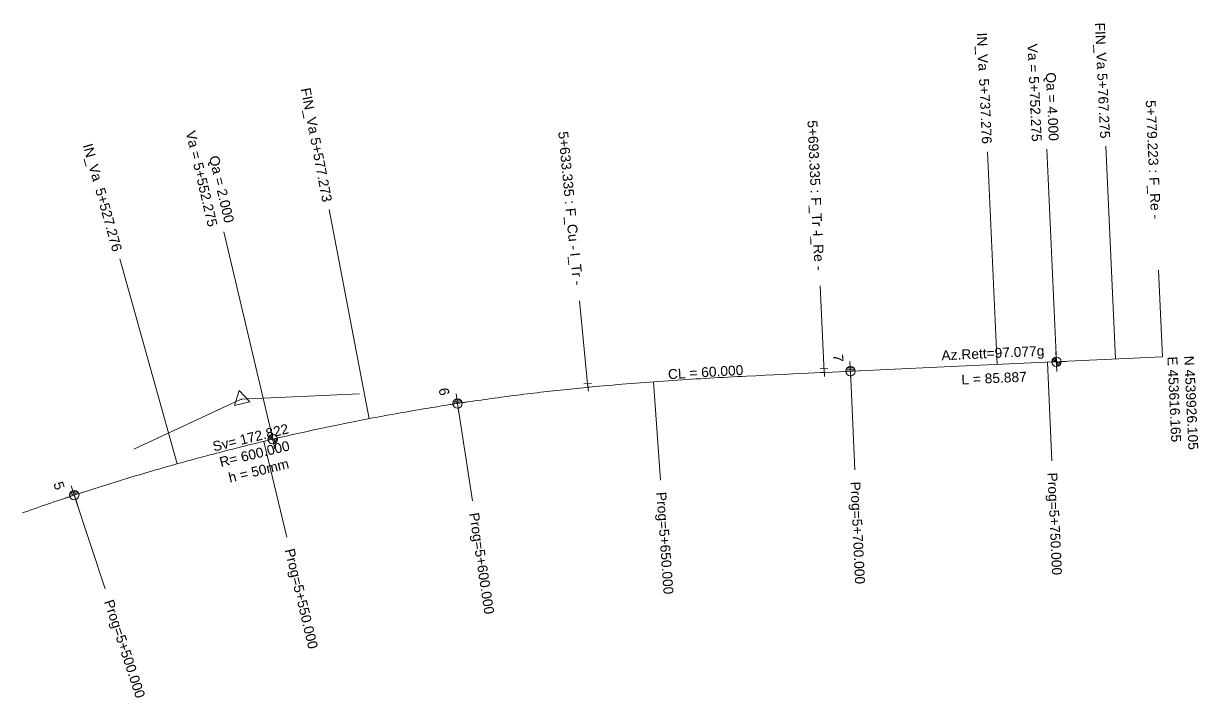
# Model space of a CAD drawing. Header units: metres. Extents: x 452250 to 453625, y 4539353 to 4540011.
# Drawn here: x 453327.4 to 453625.3, y 4539839.2 to 4540010.6 of the extents above; entities that cross this region are included whole.
import ezdxf
from ezdxf.enums import TextEntityAlignment as Align

# ---------------------------------------------------------------- set-up
doc = ezdxf.new("R2010")
doc.units = ezdxf.units.M
doc.header["$MEASUREMENT"] = 0
for name, color, linetype, lineweight in [('Asse_2$0$_Ettometriche', 2, 'Continuous', 0), ('Asse_2$0$_Ettometriche_500', 2, 'Continuous', 0), ('Asse_2$0$_Linee Progressive Passo Costante', 1, 'Continuous', 0), ('Asse_2$0$_Linee Progressive Pti Tangenza', 1, 'Continuous', 0), ('Asse_2$0$_Linee_Elementi_Alt_in_Pln', 1, 'Continuous', 0), ('Asse_2$0$_PLN_Lunghezza_Clotoide', 2, 'Continuous', 0), ('Asse_2$0$_PLN_Simb_T', 2, 'Continuous', 0), ('Asse_2$0$_Simboli Curve Planimetriche', 2, 'Continuous', 0), ('Asse_2$0$_Simbolo_vertice_altimetrico_in_pln', 1, 'Continuous', 0), ('Asse_2$0$_Txt Componenti Planimetrici', 2, 'Continuous', 0), ('Asse_2$0$_Txt progressive passo costante', 2, 'Continuous', 0), ('Asse_2$0$_Txt Pti di Tangenza', 2, 'Continuous', 0), ('Asse_2$0$_TXT_coordinate finali', 2, 'Continuous', 0), ('Asse_2$0$_TXT_Elementi_Alt_in_Pln', 2, 'Continuous', 0), ('Asse_2$0$_Vertici Curve Planimetriche', 2, 'Continuous', 0), ('Asse_2$0$Ferrovia_Principale', 4, 'Continuous', 0)]:
    doc.layers.add(name, color=color, linetype=linetype, lineweight=lineweight)
doc.styles.add('Asse_2$0$_Progressive Parziali', font='', dxfattribs={"height": 0.0025})
doc.styles.add('Asse_2$0$_Txt_Pln_Centro', font='', dxfattribs={"height": 0.0025})
doc.styles.add('Asse_2$0$_Txt_Pln_DX', font='', dxfattribs={"height": 0.0025})
doc.styles.add('Asse_2$0$_Txt_Pln_SX', font='', dxfattribs={"height": 0.0025})
doc.styles.get('Asse_2$0$_Progressive Parziali').set_extended_font_data('Arial')
doc.styles.get('Asse_2$0$_Txt_Pln_Centro').set_extended_font_data('Arial')
doc.styles.get('Asse_2$0$_Txt_Pln_DX').set_extended_font_data('Arial')
doc.styles.get('Asse_2$0$_Txt_Pln_SX').set_extended_font_data('Arial')

# ---------------------------------------------------------------- blocks, each defined once
blk = doc.blocks.new('Asse_2$0$SIM_01_1')
at = {"layer": 'Asse_2$0$_Ettometriche', "color": 2, "ltscale": 1000}
for p, q in [((-0.0025, 0), (0.0025, 0)), ((-0.0009, 0.00079), (-0.0009, -0.00079)), ((-0.0006, 0.00104), (-0.0006, -0.00104)), ((-0.0003, 0.00116), (-0.0003, -0.00116)), ((0, 0.0025), (0, -0.0025))]:
    blk.add_line(p, q, dxfattribs=at)
blk.add_circle((0, 0), 0.0012, dxfattribs=at)
blk = doc.blocks.new('Asse_2$0$SIM_01')
at = {"layer": 'Asse_2$0$_Ettometriche', "color": 2, "ltscale": 1000}
for p, q in [((-0.0009, 0.00079), (-0.0009, -0.00079)), ((-0.0006, 0.00104), (-0.0006, -0.00104)), ((-0.0003, 0.00116), (-0.0003, -0.00116)), ((0, 0.0025), (0, -0.0025)), ((-0.0025, 0), (0.0025, 0))]:
    blk.add_line(p, q, dxfattribs=at)
blk.add_circle((0, 0), 0.0012, dxfattribs=at)
blk = doc.blocks.new('Asse_2$0$DrawTextAnnotation_1')
at = {"layer": 'Asse_2$0$_Ettometriche', "insert": (-0.0025, -0.00292), "char_height": 0.0025, "attachment_point": 6, "line_spacing_factor": 1.02, "style": 'Asse_2$0$_Txt_Pln_DX'}
blk.add_mtext('\\C256;6', dxfattribs=at)
blk = doc.blocks.new('Asse_2$0$DrawTextAnnotation_2')
at = {"layer": 'Asse_2$0$_Ettometriche', "insert": (-0.0025, -0.00292), "char_height": 0.0025, "attachment_point": 6, "line_spacing_factor": 1.02, "style": 'Asse_2$0$_Txt_Pln_DX'}
blk.add_mtext('\\C256;7', dxfattribs=at)
blk = doc.blocks.new('Asse_2$0$SIM_01 - 500')
at = {"layer": 'Asse_2$0$_Ettometriche_500', "color": 2, "ltscale": 1000}
for p, q in [((-0.0025, 0), (0.0025, 0)), ((-0.0009, 0.00079), (-0.0009, -0.00079)), ((-0.0006, 0.00104), (-0.0006, -0.00104)), ((-0.0003, 0.00116), (-0.0003, -0.00116)), ((0, 0.0025), (0, -0.0025))]:
    blk.add_line(p, q, dxfattribs=at)
blk.add_circle((0, 0), 0.0012, dxfattribs=at)
blk = doc.blocks.new('Asse_2$0$DrawTextAnnotation_3')
at = {"layer": 'Asse_2$0$_Ettometriche_500', "insert": (-0.0025, -0.00292), "char_height": 0.0025, "attachment_point": 6, "line_spacing_factor": 1.02, "style": 'Asse_2$0$_Txt_Pln_DX'}
blk.add_mtext('\\C256;5', dxfattribs=at)
blk = doc.blocks.new('Asse_2$0$DrawLineAnnotationDirectionLength')
at = {"layer": 'Asse_2$0$_Linee Progressive Pti Tangenza'}
blk.add_line((0, 0), (-0.022, 0), dxfattribs=at)
blk = doc.blocks.new('Asse_2$0$DrawTextAnnotation_5')
at = {"layer": 'Asse_2$0$_Txt Componenti Planimetrici', "insert": (0, 0.00258), "char_height": 0.0025, "attachment_point": 5, "line_spacing_factor": 1.02, "style": 'Asse_2$0$_Txt_Pln_Centro'}
blk.add_mtext('\\C256;Az.Rett=97.077g', dxfattribs=at)
blk = doc.blocks.new('Asse_2$0$DrawTextAnnotation_7')
at = {"layer": 'Asse_2$0$_Txt Componenti Planimetrici', "insert": (0, -0.00342), "char_height": 0.0025, "attachment_point": 5, "line_spacing_factor": 1.02, "style": 'Asse_2$0$_Txt_Pln_Centro'}
blk.add_mtext('\\C256;L = 85.887', dxfattribs=at)
blk = doc.blocks.new('Asse_2$0$DrawTextAnnotation_9')
at = {"layer": 'Asse_2$0$_TXT_coordinate finali', "insert": (0, 0.00458), "char_height": 0.0025, "attachment_point": 4, "line_spacing_factor": 1.02, "style": 'Asse_2$0$_Txt_Pln_SX'}
blk.add_mtext('\\C256;N 4539926.105\\PE 453616.165', dxfattribs=at)
blk = doc.blocks.new('Asse_2$0$DrawLeaderAnnotation')
at = {"layer": 'Asse_2$0$_Simboli Curve Planimetriche', "flags": 128}
blk.add_lwpolyline([(0.00231, 0), (-0.00115, 0.002), (-0.00115, -0.002)], close=True, dxfattribs=at)
blk = doc.blocks.new('Asse_2$0$DrawLineAnnotationDirectionLength_1')
at = {"layer": 'Asse_2$0$_Simboli Curve Planimetriche'}
blk.add_point((0, 0), dxfattribs=at)
blk = doc.blocks.new('Asse_2$0$DrawLineAnnotationDirectionLength_2')
at = {"layer": 'Asse_2$0$_Vertici Curve Planimetriche'}
blk.add_line((0, 0), (-0.03, 0), dxfattribs=at)
blk = doc.blocks.new('Asse_2$0$DrawLineAnnotationDirectionLength_3')
at = {"layer": 'Asse_2$0$_Vertici Curve Planimetriche'}
blk.add_line((0, 0), (0.03, 0), dxfattribs=at)
blk = doc.blocks.new('Asse_2$0$DrawTextAnnotation_10')
at = {"layer": 'Asse_2$0$_Txt Pti di Tangenza', "style": 'Asse_2$0$_Txt_Pln_DX'}
blk.add_text('I_Re - ', height=0.0025, dxfattribs=at).set_placement((-0.025, 0), align=Align.MIDDLE_RIGHT)
blk = doc.blocks.new('Asse_2$0$DrawTextAnnotation_12')
at = {"layer": 'Asse_2$0$_Txt Pti di Tangenza', "insert": (-0.035, -0.00042), "char_height": 0.0025, "attachment_point": 6, "line_spacing_factor": 1.02, "style": 'Asse_2$0$_Txt_Pln_DX'}
blk.add_mtext('\\C256;5+779.223 : F_Re - ', dxfattribs=at)
blk = doc.blocks.new('Asse_2$0$DrawTextAnnotation_13')
at = {"layer": 'Asse_2$0$_Txt Pti di Tangenza', "style": 'Asse_2$0$_Txt_Pln_DX'}
blk.add_text('I_Tr - ', height=0.0025, dxfattribs=at).set_placement((-0.025, 0), align=Align.MIDDLE_RIGHT)
blk = doc.blocks.new('Asse_2$0$DrawTextAnnotation_15')
at = {"layer": 'Asse_2$0$_Txt Pti di Tangenza', "insert": (-0.035, -0.00042), "char_height": 0.0025, "attachment_point": 6, "line_spacing_factor": 1.02, "style": 'Asse_2$0$_Txt_Pln_DX'}
blk.add_mtext('\\C256;5+693.335 : F_Tr - ', dxfattribs=at)
blk = doc.blocks.new('Asse_2$0$DrawTextAnnotation_17')
at = {"layer": 'Asse_2$0$_Txt Pti di Tangenza', "insert": (-0.035, -0.00042), "char_height": 0.0025, "attachment_point": 6, "line_spacing_factor": 1.02, "style": 'Asse_2$0$_Txt_Pln_DX'}
blk.add_mtext('\\C256;5+633.335 : F_Cu - ', dxfattribs=at)
blk = doc.blocks.new('Asse_2$0$DrawLineAnnotationDirectionLength_4')
at = {"layer": 'Asse_2$0$_Linee_Elementi_Alt_in_Pln'}
blk.add_line((0, 0), (-0.054, 0), dxfattribs=at)
blk = doc.blocks.new('Asse_2$0$DrawTextAnnotation_18')
at = {"layer": 'Asse_2$0$_TXT_Elementi_Alt_in_Pln', "insert": (-0.056, -0.00242), "char_height": 0.0025, "attachment_point": 6, "line_spacing_factor": 1.02, "style": 'Asse_2$0$_Txt_Pln_DX'}
blk.add_mtext('\\C256;Va = 5+552.275', dxfattribs=at)
blk = doc.blocks.new('Asse_2$0$DrawTextAnnotation_19')
at = {"layer": 'Asse_2$0$_TXT_Elementi_Alt_in_Pln', "insert": (-0.056, -0.00242), "char_height": 0.0025, "attachment_point": 6, "line_spacing_factor": 1.02, "style": 'Asse_2$0$_Txt_Pln_DX'}
blk.add_mtext('\\C256;Va = 5+752.275', dxfattribs=at)
blk = doc.blocks.new('Asse_2$0$DrawTextAnnotation_20')
at = {"layer": 'Asse_2$0$_TXT_Elementi_Alt_in_Pln', "insert": (-0.056, -0.00042), "char_height": 0.0025, "attachment_point": 6, "line_spacing_factor": 1.02, "style": 'Asse_2$0$_Txt_Pln_DX'}
blk.add_mtext('\\C256;IN_Va  5+527.276', dxfattribs=at)
blk = doc.blocks.new('Asse_2$0$DrawTextAnnotation_21')
at = {"layer": 'Asse_2$0$_TXT_Elementi_Alt_in_Pln', "insert": (-0.056, -0.00042), "char_height": 0.0025, "attachment_point": 6, "line_spacing_factor": 1.02, "style": 'Asse_2$0$_Txt_Pln_DX'}
blk.add_mtext('\\C256;IN_Va  5+737.276', dxfattribs=at)
blk = doc.blocks.new('Asse_2$0$DrawTextAnnotation_22')
at = {"layer": 'Asse_2$0$_TXT_Elementi_Alt_in_Pln', "insert": (-0.056, -0.00042), "char_height": 0.0025, "attachment_point": 6, "line_spacing_factor": 1.02, "style": 'Asse_2$0$_Txt_Pln_DX'}
blk.add_mtext('\\C256;FIN_Va 5+577.273', dxfattribs=at)
blk = doc.blocks.new('Asse_2$0$DrawTextAnnotation_23')
at = {"layer": 'Asse_2$0$_TXT_Elementi_Alt_in_Pln', "insert": (-0.056, -0.00042), "char_height": 0.0025, "attachment_point": 6, "line_spacing_factor": 1.02, "style": 'Asse_2$0$_Txt_Pln_DX'}
blk.add_mtext('\\C256;FIN_Va 5+767.275', dxfattribs=at)
blk = doc.blocks.new('Asse_2$0$DrawLineAnnotationDirectionLength_5')
at = {"layer": 'Asse_2$0$_Linee Progressive Passo Costante'}
blk.add_line((0, 0), (0.025, 0), dxfattribs=at)
blk = doc.blocks.new('Asse_2$0$DrawTextAnnotation_27')
at = {"layer": 'Asse_2$0$_Txt progressive passo costante', "insert": (0.028, -0.00042), "char_height": 0.0025, "attachment_point": 4, "line_spacing_factor": 1.02, "style": 'Asse_2$0$_Progressive Parziali'}
blk.add_mtext('\\C256;Prog=5+500.000', dxfattribs=at)
blk = doc.blocks.new('Asse_2$0$DrawTextAnnotation_28')
at = {"layer": 'Asse_2$0$_Txt progressive passo costante', "insert": (0.028, -0.00042), "char_height": 0.0025, "attachment_point": 4, "line_spacing_factor": 1.02, "style": 'Asse_2$0$_Progressive Parziali'}
blk.add_mtext('\\C256;Prog=5+550.000', dxfattribs=at)
blk = doc.blocks.new('Asse_2$0$DrawTextAnnotation_29')
at = {"layer": 'Asse_2$0$_Txt progressive passo costante', "insert": (0.028, -0.00042), "char_height": 0.0025, "attachment_point": 4, "line_spacing_factor": 1.02, "style": 'Asse_2$0$_Progressive Parziali'}
blk.add_mtext('\\C256;Prog=5+600.000', dxfattribs=at)
blk = doc.blocks.new('Asse_2$0$DrawTextAnnotation_30')
at = {"layer": 'Asse_2$0$_Txt progressive passo costante', "insert": (0.028, -0.00042), "char_height": 0.0025, "attachment_point": 4, "line_spacing_factor": 1.02, "style": 'Asse_2$0$_Progressive Parziali'}
blk.add_mtext('\\C256;Prog=5+650.000', dxfattribs=at)
blk = doc.blocks.new('Asse_2$0$DrawTextAnnotation_31')
at = {"layer": 'Asse_2$0$_Txt progressive passo costante', "insert": (0.028, -0.00042), "char_height": 0.0025, "attachment_point": 4, "line_spacing_factor": 1.02, "style": 'Asse_2$0$_Progressive Parziali'}
blk.add_mtext('\\C256;Prog=5+700.000', dxfattribs=at)
blk = doc.blocks.new('Asse_2$0$DrawTextAnnotation_32')
at = {"layer": 'Asse_2$0$_Txt progressive passo costante', "insert": (0.028, -0.00042), "char_height": 0.0025, "attachment_point": 4, "line_spacing_factor": 1.02, "style": 'Asse_2$0$_Progressive Parziali'}
blk.add_mtext('\\C256;Prog=5+750.000', dxfattribs=at)
blk = doc.blocks.new('Asse_2$0$SIM_09')
at = {"layer": 'Asse_2$0$_Simbolo_vertice_altimetrico_in_pln', "ltscale": 1000}
for p, q in [((-0.0025, 0), (0.0025, 0)), ((-0.0009, 0.00079), (-0.0009, 0)), ((-0.0006, 0.00104), (-0.0006, 0)), ((-0.0003, 0.00116), (-0.0003, 0)), ((0, 0.0025), (0, -0.0025)), ((0.0003, -0.00116), (0.0003, 0)), ((0.0006, -0.00104), (0.0006, 0)), ((0.0009, -0.00079), (0.0009, 0))]:
    blk.add_line(p, q, dxfattribs=at)
blk.add_circle((0, 0), 0.0012, dxfattribs=at)
blk = doc.blocks.new('Asse_2$0$SIM_03')
at = {"layer": 'Asse_2$0$_PLN_Simb_T', "ltscale": 1000, "flags": 128}
for points in [[(-0.00099, 0.00099), (0.00099, 0.00099)], [(0, -0.00099), (0, 0.00099)]]:
    blk.add_lwpolyline(points, dxfattribs=at)
blk = doc.blocks.new('Asse_2$0$DrawTextAnnotation_33')
at = {"layer": 'Asse_2$0$_PLN_Lunghezza_Clotoide', "insert": (0, 0.00158), "char_height": 0.0025, "attachment_point": 5, "line_spacing_factor": 1.02, "style": 'Asse_2$0$_Txt_Pln_Centro'}
blk.add_mtext('\\C256;CL = 60.000', dxfattribs=at)
blk = doc.blocks.new('Asse_2$0$DrawTextAnnotation_34')
at = {"layer": 'Asse_2$0$_TXT_Elementi_Alt_in_Pln', "insert": (-0.056, 0.00158), "char_height": 0.0025, "attachment_point": 6, "line_spacing_factor": 1.02, "style": 'Asse_2$0$_Txt_Pln_DX'}
blk.add_mtext('\\C256;Qa = 2.000', dxfattribs=at)
blk = doc.blocks.new('Asse_2$0$DrawTextAnnotation_35')
at = {"layer": 'Asse_2$0$_TXT_Elementi_Alt_in_Pln', "insert": (-0.056, 0.00158), "char_height": 0.0025, "attachment_point": 6, "line_spacing_factor": 1.02, "style": 'Asse_2$0$_Txt_Pln_DX'}
blk.add_mtext('\\C256;Qa = 4.000', dxfattribs=at)
blk = doc.blocks.new('Asse_2$0$DrawTextAnnotation_36')
at = {"layer": 'Asse_2$0$_Txt Componenti Planimetrici', "insert": (0, -0.00692), "char_height": 0.0025, "attachment_point": 5, "line_spacing_factor": 1.02, "style": 'Asse_2$0$_Txt_Pln_Centro'}
blk.add_mtext('\\C256;h = 50mm', dxfattribs=at)

msp = doc.modelspace()

# ---------------------------------------------------------------- linework, layer by layer
at = {"layer": 'Asse_2$0$Ferrovia_Principale'}
msp.add_lwpolyline([(453327.13, 4539886.56), (453327.93, 4539886.84), (453328.72, 4539887.12), (453329.52, 4539887.4), (453330.32, 4539887.68), (453331.11, 4539887.96), (453331.91, 4539888.24), (453332.71, 4539888.51), (453333.5, 4539888.78), (453334.3, 4539889.06), (453335.1, 4539889.33), (453335.9, 4539889.6), (453336.7, 4539889.87), (453337.5, 4539890.14), (453338.3, 4539890.41), (453339.1, 4539890.67), (453339.9, 4539890.94), (453340.7, 4539891.2), (453341.51, 4539891.46), (453342.31, 4539891.73), (453343.11, 4539891.99), (453343.92, 4539892.25), (453344.72, 4539892.5), (453345.52, 4539892.76), (453346.33, 4539893.02), (453347.13, 4539893.27), (453347.94, 4539893.53), (453348.74, 4539893.78), (453349.55, 4539894.03), (453350.36, 4539894.28), (453351.16, 4539894.53), (453351.97, 4539894.78), (453352.78, 4539895.03), (453353.59, 4539895.27), (453354.39, 4539895.52), (453355.2, 4539895.76), (453356.01, 4539896), (453356.82, 4539896.24), (453357.63, 4539896.49), (453358.44, 4539896.72), (453359.25, 4539896.96), (453360.06, 4539897.2), (453360.88, 4539897.44), (453361.69, 4539897.67), (453362.5, 4539897.9), (453363.31, 4539898.14), (453364.12, 4539898.37), (453364.94, 4539898.6), (453365.75, 4539898.83), (453366.56, 4539899.05), (453367.38, 4539899.28), (453368.19, 4539899.51), (453369.01, 4539899.73), (453369.82, 4539899.95), (453370.64, 4539900.18), (453371.45, 4539900.4), (453372.27, 4539900.62), (453373.09, 4539900.84), (453373.9, 4539901.05), (453374.72, 4539901.27), (453375.54, 4539901.49), (453376.36, 4539901.7), (453377.17, 4539901.91), (453377.99, 4539902.13), (453378.81, 4539902.34), (453379.63, 4539902.55), (453380.45, 4539902.75), (453381.27, 4539902.96), (453382.09, 4539903.17), (453382.91, 4539903.37), (453383.73, 4539903.58), (453384.55, 4539903.78), (453385.37, 4539903.98), (453386.19, 4539904.18), (453387.01, 4539904.38), (453387.83, 4539904.58), (453388.66, 4539904.77), (453389.48, 4539904.97), (453390.3, 4539905.16), (453391.12, 4539905.36), (453391.95, 4539905.55), (453392.77, 4539905.74), (453393.59, 4539905.93), (453394.42, 4539906.12), (453395.24, 4539906.31), (453396.07, 4539906.49), (453396.89, 4539906.68), (453397.72, 4539906.86), (453398.54, 4539907.05), (453399.37, 4539907.23), (453400.19, 4539907.41), (453401.02, 4539907.59), (453401.85, 4539907.77), (453402.67, 4539907.94), (453403.5, 4539908.12), (453404.33, 4539908.29), (453405.15, 4539908.47), (453405.98, 4539908.64), (453406.81, 4539908.81), (453407.64, 4539908.98), (453408.46, 4539909.15), (453409.29, 4539909.32), (453410.12, 4539909.48), (453410.95, 4539909.65), (453411.78, 4539909.81), (453412.61, 4539909.98), (453413.44, 4539910.14), (453414.26, 4539910.3), (453415.09, 4539910.46), (453415.92, 4539910.62), (453416.75, 4539910.77), (453417.58, 4539910.93), (453418.41, 4539911.08), (453419.24, 4539911.24), (453420.08, 4539911.39), (453420.91, 4539911.54), (453421.74, 4539911.69), (453422.57, 4539911.84), (453423.4, 4539911.99), (453424.23, 4539912.13), (453425.06, 4539912.28), (453425.9, 4539912.42), (453426.73, 4539912.57), (453427.56, 4539912.71), (453428.39, 4539912.85), (453429.23, 4539912.99), (453430.06, 4539913.13), (453430.89, 4539913.26), (453431.72, 4539913.4), (453432.56, 4539913.54), (453433.39, 4539913.67), (453434.22, 4539913.8), (453435.06, 4539913.93), (453435.89, 4539914.06), (453436.72, 4539914.19), (453437.56, 4539914.32), (453438.39, 4539914.45), (453439.23, 4539914.57), (453440.06, 4539914.7), (453440.9, 4539914.82), (453441.73, 4539914.94), (453442.56, 4539915.06), (453443.4, 4539915.18), (453444.23, 4539915.3), (453445.07, 4539915.42), (453445.9, 4539915.53), (453446.74, 4539915.65), (453447.58, 4539915.76), (453448.41, 4539915.87), (453449.25, 4539915.98), (453450.08, 4539916.09), (453450.92, 4539916.2), (453451.75, 4539916.31), (453452.59, 4539916.42), (453453.43, 4539916.52), (453454.26, 4539916.63), (453455.1, 4539916.73), (453455.93, 4539916.83), (453456.77, 4539916.93), (453457.61, 4539917.03), (453458.44, 4539917.13), (453459.28, 4539917.22), (453460.12, 4539917.32), (453460.95, 4539917.42), (453461.79, 4539917.51), (453462.63, 4539917.6), (453463.46, 4539917.69), (453464.3, 4539917.78), (453465.14, 4539917.87), (453465.97, 4539917.96), (453466.81, 4539918.04), (453467.65, 4539918.13), (453468.48, 4539918.21), (453469.32, 4539918.3), (453470.16, 4539918.38), (453470.37, 4539918.4), (453470.47, 4539918.41), (453470.48, 4539918.41), (453470.49, 4539918.41), (453470.49, 4539918.41), (453470.49, 4539918.41), (453470.49, 4539918.41), (453470.5, 4539918.41), (453470.52, 4539918.41), (453470.67, 4539918.43), (453470.96, 4539918.45), (453472.13, 4539918.57), (453473.29, 4539918.67), (453474.46, 4539918.78), (453475.63, 4539918.88), (453476.79, 4539918.98), (453477.96, 4539919.08), (453479.13, 4539919.18), (453480.3, 4539919.28), (453481.47, 4539919.37), (453482.63, 4539919.46), (453483.8, 4539919.55), (453484.97, 4539919.64), (453486.14, 4539919.73), (453487.31, 4539919.81), (453488.48, 4539919.9), (453489.65, 4539919.98), (453490.82, 4539920.06), (453491.98, 4539920.14), (453493.15, 4539920.21), (453494.32, 4539920.29), (453495.49, 4539920.36), (453496.66, 4539920.44), (453497.83, 4539920.51), (453499, 4539920.58), (453500.17, 4539920.65), (453501.34, 4539920.71), (453502.51, 4539920.78), (453503.68, 4539920.85), (453504.85, 4539920.91), (453506.02, 4539920.98), (453507.19, 4539921.04), (453508.36, 4539921.1), (453509.53, 4539921.16), (453510.7, 4539921.22), (453513.04, 4539921.34), (453515.38, 4539921.46), (453517.73, 4539921.57), (453520.07, 4539921.68), (453522.41, 4539921.79), (453524.75, 4539921.9), (453529.43, 4539922.12), (453530.02, 4539922.15), (453530.31, 4539922.16), (453530.35, 4539922.16), (453530.36, 4539922.16), (453530.37, 4539922.16), (453530.38, 4539922.16), (453530.39, 4539922.16), (453530.49, 4539922.17), (453530.7, 4539922.18), (453532.38, 4539922.25), (453535.73, 4539922.41), (453562.54, 4539923.64), (453616.16, 4539926.1)], dxfattribs=at)

# ---------------------------------------------------------------- block references
at = {"layer": 'Asse_2$0$_Ettometriche', "xscale": 1000, "yscale": 1000, "zscale": 1000}
for name, p, rotation in [('Asse_2$0$DrawTextAnnotation_2', (453537.03, 4539922.47), 272.6309946767375), ('Asse_2$0$DrawTextAnnotation_1', (453437.42, 4539914.3), 278.6790796230692)]:
    msp.add_blockref(name, p, dxfattribs=dict(at, rotation=rotation))
at = {"layer": 'Asse_2$0$_Ettometriche', "color": 2, "ltscale": 1000, "xscale": 1000, "yscale": 1000, "zscale": 1000}
for name, p, rotation in [('Asse_2$0$SIM_01', (453537.03, 4539922.47), 272.6309946767375), ('Asse_2$0$SIM_01_1', (453437.42, 4539914.3), 278.6790796230692)]:
    msp.add_blockref(name, p, dxfattribs=dict(at, rotation=rotation))
at = {"layer": 'Asse_2$0$_Ettometriche_500', "xscale": 999.9999999999997, "yscale": 999.9999999999997, "zscale": 999.9999999999997, "rotation": 288.2283762085763}
msp.add_blockref('Asse_2$0$DrawTextAnnotation_3', (453340.27, 4539891.06), dxfattribs=at)
at = {"layer": 'Asse_2$0$_Ettometriche_500', "color": 2, "ltscale": 1000, "xscale": 999.9999999999997, "yscale": 999.9999999999997, "zscale": 999.9999999999997, "rotation": 288.2283762085763}
msp.add_blockref('Asse_2$0$SIM_01 - 500', (453340.27, 4539891.06), dxfattribs=at)
at = {"layer": 'Asse_2$0$_Linee Progressive Passo Costante'}
for p, xscale, yscale, zscale, rotation in [((453586.97, 4539924.76), 1000, 1000, 1000, 272.6309946767375), ((453537.03, 4539922.47), 1000, 1000, 1000, 272.6309946767375), ((453487.1, 4539919.8), 1000, 1000, 1000, 274.1254251134515), ((453437.42, 4539914.3), 1000, 1000, 1000, 278.6790796230692), ((453388.36, 4539904.7), 999.9999999999995, 999.9999999999995, 999.9999999999995, 283.4537279158228), ((453340.27, 4539891.06), 999.9999999999997, 999.9999999999997, 999.9999999999997, 288.2283762085763)]:
    msp.add_blockref('Asse_2$0$DrawLineAnnotationDirectionLength_5', p, dxfattribs=dict(at, xscale=xscale, yscale=yscale, zscale=zscale, rotation=rotation))
at = {"layer": 'Asse_2$0$_Linee Progressive Pti Tangenza'}
for p, xscale, yscale, zscale, rotation in [((453616.16, 4539926.1), 1000, 1000, 1000, 272.6309946767375), ((453530.37, 4539922.16), 1000, 1000, 1000, 272.6309946770223), ((453530.37, 4539922.16), 1000, 1000, 1000, 272.6309946767375), ((453470.49, 4539918.41), 999.9999999999999, 999.9999999999999, 999.9999999999999, 275.4957836526015), ((453470.49, 4539918.41), 1000, 1000, 1000, 275.4957836526725)]:
    msp.add_blockref('Asse_2$0$DrawLineAnnotationDirectionLength', p, dxfattribs=dict(at, xscale=xscale, yscale=yscale, zscale=zscale, rotation=rotation))
at = {"layer": 'Asse_2$0$_Linee_Elementi_Alt_in_Pln'}
for p, xscale, yscale, zscale, rotation in [((453574.26, 4539924.18), 1000, 1000, 1000, 272.6309946767375), ((453589.25, 4539924.87), 1000, 1000, 1000, 272.6309946767375), ((453589.25, 4539924.87), 1000, 1000, 1000, 272.6309946767375), ((453604.23, 4539925.56), 1000, 1000, 1000, 272.6309946767375), ((453415.02, 4539910.44), 1000, 1000, 1000, 280.8493462260361), ((453390.57, 4539905.23), 1000, 1000, 1000, 283.2364913380242), ((453390.57, 4539905.23), 1000, 1000, 1000, 283.2364913380242), ((453366.36, 4539899), 999.9999999999998, 999.9999999999998, 999.9999999999998, 285.6237558042841)]:
    msp.add_blockref('Asse_2$0$DrawLineAnnotationDirectionLength_4', p, dxfattribs=dict(at, xscale=xscale, yscale=yscale, zscale=zscale, rotation=rotation))
at = {"layer": 'Asse_2$0$_PLN_Lunghezza_Clotoide', "xscale": 1000, "yscale": 1000, "zscale": 1000, "rotation": 3.347191920934891}
msp.add_blockref('Asse_2$0$DrawTextAnnotation_33', (453500.41, 4539920.66), dxfattribs=at)
at = {"layer": 'Asse_2$0$_PLN_Simb_T', "ltscale": 1000}
for p, xscale, yscale, zscale, rotation in [((453530.37, 4539922.16), 1000, 1000, 1000, 2.630994677022361), ((453470.49, 4539918.41), 999.9999999999995, 999.9999999999995, 999.9999999999995, 5.495783652601509), ((453470.49, 4539918.41), 1000, 1000, 1000, 5.495783652672473)]:
    msp.add_blockref('Asse_2$0$SIM_03', p, dxfattribs=dict(at, xscale=xscale, yscale=yscale, zscale=zscale, rotation=rotation))
at = {"layer": 'Asse_2$0$_Simboli Curve Planimetriche', "xscale": 1000, "yscale": 1000, "zscale": 1000, "rotation": 103.7474458175909}
for name in ['Asse_2$0$DrawLeaderAnnotation', 'Asse_2$0$DrawLineAnnotationDirectionLength_1']:
    msp.add_blockref(name, (453382.58, 4539915.37), dxfattribs=at)
at = {"layer": 'Asse_2$0$_Simbolo_vertice_altimetrico_in_pln', "ltscale": 1000}
for p, xscale, yscale, zscale, rotation in [((453589.25, 4539924.87), 1000.000000000001, 1000.000000000001, 1000.000000000001, 182.6309946767376), ((453390.57, 4539905.23), 999.9999999999995, 999.9999999999995, 999.9999999999995, 193.2364913380241)]:
    msp.add_blockref('Asse_2$0$SIM_09', p, dxfattribs=dict(at, xscale=xscale, yscale=yscale, zscale=zscale, rotation=rotation))
at = {"layer": 'Asse_2$0$_Txt Componenti Planimetrici'}
for name, p, xscale, yscale, zscale, rotation in [('Asse_2$0$DrawTextAnnotation_5', (453573.27, 4539924.13), 1000.000000000001, 1000.000000000001, 1000.000000000001, 2.630994676737588), ('Asse_2$0$DrawTextAnnotation_7', (453573.27, 4539924.13), 1000.000000000001, 1000.000000000001, 1000.000000000001, 2.630994676737588), ('Asse_2$0$DrawTextAnnotation_36', (453385.37, 4539903.98), 999.9999999999995, 999.9999999999995, 999.9999999999995, 13.74744581153581)]:
    msp.add_blockref(name, p, dxfattribs=dict(at, xscale=xscale, yscale=yscale, zscale=zscale, rotation=rotation))
at = {"layer": 'Asse_2$0$_Txt progressive passo costante'}
for name, p, xscale, yscale, zscale, rotation in [('Asse_2$0$DrawTextAnnotation_31', (453537.03, 4539922.47), 1000, 1000, 1000, 272.6309946767375), ('Asse_2$0$DrawTextAnnotation_32', (453586.97, 4539924.76), 1000, 1000, 1000, 272.6309946767375), ('Asse_2$0$DrawTextAnnotation_30', (453487.1, 4539919.8), 1000, 1000, 1000, 274.1254251134515), ('Asse_2$0$DrawTextAnnotation_29', (453437.42, 4539914.3), 1000, 1000, 1000, 278.6790796230692), ('Asse_2$0$DrawTextAnnotation_28', (453388.36, 4539904.7), 999.9999999999995, 999.9999999999995, 999.9999999999995, 283.4537279158228), ('Asse_2$0$DrawTextAnnotation_27', (453340.27, 4539891.06), 999.9999999999997, 999.9999999999997, 999.9999999999997, 288.2283762085763)]:
    msp.add_blockref(name, p, dxfattribs=dict(at, xscale=xscale, yscale=yscale, zscale=zscale, rotation=rotation))
at = {"layer": 'Asse_2$0$_Txt Pti di Tangenza'}
for name, p, xscale, yscale, zscale, rotation in [('Asse_2$0$DrawTextAnnotation_12', (453616.16, 4539926.1), 1000, 1000, 1000, 272.6309946767375), ('Asse_2$0$DrawTextAnnotation_15', (453530.37, 4539922.16), 1000, 1000, 1000, 272.6309946770223), ('Asse_2$0$DrawTextAnnotation_17', (453470.49, 4539918.41), 999.9999999999999, 999.9999999999999, 999.9999999999999, 275.4957836526015), ('Asse_2$0$DrawTextAnnotation_10', (453530.37, 4539922.16), 1000, 1000, 1000, 272.6309946767375), ('Asse_2$0$DrawTextAnnotation_13', (453470.49, 4539918.41), 1000, 1000, 1000, 275.4957836526725)]:
    msp.add_blockref(name, p, dxfattribs=dict(at, xscale=xscale, yscale=yscale, zscale=zscale, rotation=rotation))
at = {"layer": 'Asse_2$0$_TXT_coordinate finali', "xscale": 1000, "yscale": 1000, "zscale": 1000, "rotation": 272.6309946767375}
msp.add_blockref('Asse_2$0$DrawTextAnnotation_9', (453616.16, 4539926.1), dxfattribs=at)
at = {"layer": 'Asse_2$0$_TXT_Elementi_Alt_in_Pln'}
for name, p, xscale, yscale, zscale, rotation in [('Asse_2$0$DrawTextAnnotation_23', (453604.23, 4539925.56), 1000, 1000, 1000, 272.6309946767375), ('Asse_2$0$DrawTextAnnotation_21', (453574.26, 4539924.18), 1000, 1000, 1000, 272.6309946767375), ('Asse_2$0$DrawTextAnnotation_19', (453589.25, 4539924.87), 1000, 1000, 1000, 272.6309946767375), ('Asse_2$0$DrawTextAnnotation_35', (453589.25, 4539924.87), 1000, 1000, 1000, 272.6309946767375), ('Asse_2$0$DrawTextAnnotation_22', (453415.02, 4539910.44), 1000, 1000, 1000, 280.8493462260361), ('Asse_2$0$DrawTextAnnotation_18', (453390.57, 4539905.23), 1000, 1000, 1000, 283.2364913380242), ('Asse_2$0$DrawTextAnnotation_20', (453366.36, 4539899), 999.9999999999998, 999.9999999999998, 999.9999999999998, 285.6237558042841), ('Asse_2$0$DrawTextAnnotation_34', (453390.57, 4539905.23), 1000, 1000, 1000, 283.2364913380242)]:
    msp.add_blockref(name, p, dxfattribs=dict(at, xscale=xscale, yscale=yscale, zscale=zscale, rotation=rotation))
at = {"layer": 'Asse_2$0$_Vertici Curve Planimetriche'}
for name, xscale, yscale, zscale, rotation in [('Asse_2$0$DrawLineAnnotationDirectionLength_2', 1000, 1000, 1000, 24.86389694583764), ('Asse_2$0$DrawLineAnnotationDirectionLength_3', 1000.000000000001, 1000.000000000001, 1000.000000000001, 2.630994676737588)]:
    msp.add_blockref(name, (453382.58, 4539915.37), dxfattribs=dict(at, xscale=xscale, yscale=yscale, zscale=zscale, rotation=rotation))

# ---------------------------------------------------------------- texts
at = {"layer": 'Asse_2$0$_Txt Componenti Planimetrici', "insert": (453385.47, 4539903.58), "char_height": 2.5, "attachment_point": 5, "rotation": 13.7474, "line_spacing_factor": 1.02, "style": 'Asse_2$0$_Txt_Pln_Centro'}
msp.add_mtext('\\C256;Sv= 172.822\\PR= 600.000', dxfattribs=at)

doc.saveas('drawing.dxf')
